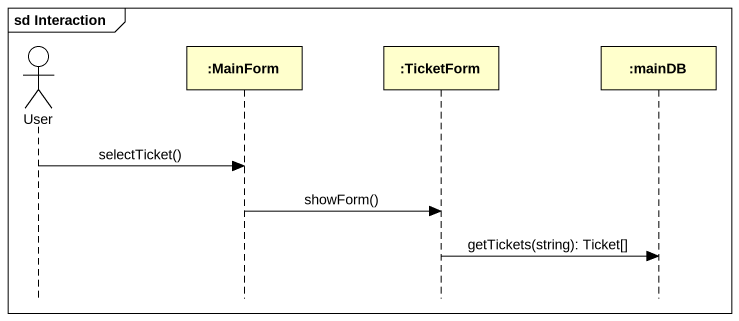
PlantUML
@startuml
mainframe sd Interaction
hide footbox
actor User
participant ":MainForm" as MainForm
participant ":TicketForm" as TicketForm
participant ":mainDB" as mainDB

User -> MainForm : selectTicket()
MainForm -> TicketForm : showForm()
TicketForm -> mainDB : getTickets(string): Ticket[]
@enduml
